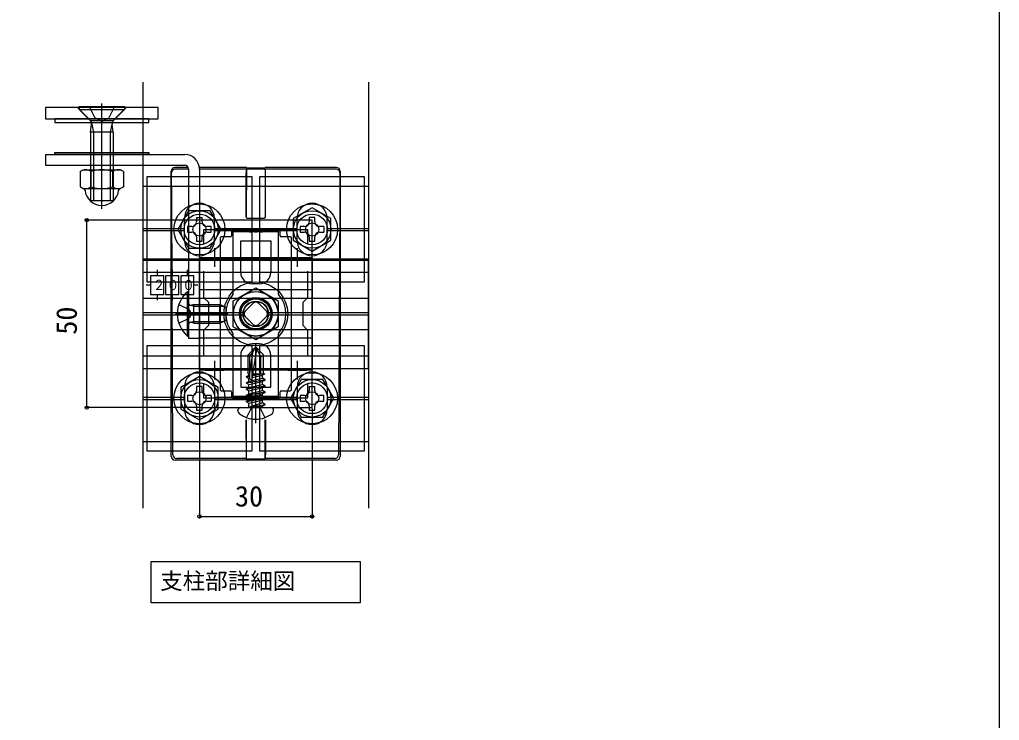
# Model space of a CAD drawing. Units: millimetres, scale not verified, with parts at other scales. Extents: x -875 to 875, y -1299 to 1293.
# Drawn here: x 353 to 875, y -26 to 348 of the extents above; entities that cross this region are included whole.
import ezdxf
from ezdxf.enums import TextEntityAlignment as Align

# ---------------------------------------------------------------- set-up
doc = ezdxf.new("R2010")
doc.units = ezdxf.units.MM
doc.header["$LTSCALE"] = 8
for name, color, linetype in [('0-1_USER1', 3, 'Continuous'), ('0-2_YKK_11', 7, 'Continuous'), ('0-3_YKK_12', 2, 'Continuous'), ('0-4_YKK_13', 4, 'Continuous'), ('0-5_YKK_D', 6, 'Continuous'), ('0-6_YKK_ZWAK', 7, 'Continuous')]:
    doc.layers.add(name, color=color, linetype=linetype)
doc.styles.add('ＭＳ ゴシック', font='')
doc.styles.get('ＭＳ ゴシック').set_extended_font_data('MS Gothic')

msp = doc.modelspace()

# ---------------------------------------------------------------- linework, layer by layer
at = {"layer": '0-1_USER1'}
msp.add_lwpolyline([(423.255, 45.109), (423.255, 59.109), (534.563, 59.109), (534.563, 37.226), (423.255, 37.226)], close=True, dxfattribs=at)
at = {"layer": '0-2_YKK_11'}
for p, q in [((456.909, 226.2), (456.909, 216.2)), ((500.909, 226.2), (500.909, 216.2)), ((451.909, 221.2), (461.909, 221.2)), ((495.909, 221.2), (505.909, 221.2)), ((456.909, 166.2), (456.909, 156.2)), ((500.909, 166.2), (500.909, 156.2)), ((451.909, 161.2), (461.909, 161.2)), ((495.909, 161.2), (505.909, 161.2))]:
    msp.add_line(p, q, dxfattribs=at)
msp.add_lwpolyline([(448.909, 241.2), (448.909, 141.2), (508.909, 141.2), (508.909, 241.2)], close=True, dxfattribs=at)
for points in [[(451.309, 228.466), (451.309, 236.2), (506.509, 236.2), (506.509, 228.466)], [(451.309, 168.466), (451.309, 182.6), (453.909, 185.2), (453.909, 197.2), (451.309, 199.8), (451.309, 213.934)], [(506.509, 213.934), (506.509, 199.8), (503.909, 197.2), (503.909, 185.2), (506.509, 182.6), (506.509, 168.466)], [(506.509, 153.934), (506.509, 146.2), (451.309, 146.2), (451.309, 153.934)]]:
    msp.add_lwpolyline(points, dxfattribs=at)
at = {"layer": '0-3_YKK_12'}
msp.add_circle((478.909, 191.2), 12, dxfattribs=at)
at = {"layer": '0-4_YKK_13'}
for p, q in [((418.909, 87.567), (418.909, 314.637)), ((538.909, 314.637), (538.909, 87.567)), ((396.909, 247.269), (396.909, 303.287)), ((383.909, 301.2), (389.909, 295.2)), ((384.909, 301.7), (408.909, 301.7)), ((384.909, 300.2), (408.909, 300.2)), ((384.909, 300.2), (390.774, 294.335)), ((390.209, 301.7), (393.099, 295.775)), ((403.609, 301.7), (400.719, 295.775)), ((408.909, 300.2), (403.044, 294.335)), ((409.909, 301.2), (403.909, 295.2)), ((390.909, 288.107), (391.457, 292.329)), ((402.843, 294.107), (390.975, 294.107)), ((391.432, 293.099), (392.409, 288.107)), ((396.909, 293.749), (393.099, 295.775)), ((396.909, 293.749), (400.719, 295.775)), ((402.386, 293.099), (401.409, 288.107)), ((402.909, 288.107), (402.361, 292.329)), ((392.409, 288.107), (392.409, 251.7)), ((401.409, 288.107), (401.409, 251.7)), ((402.909, 288.107), (402.909, 251.7)), ((366.909, 276.2), (366.909, 270.4)), ((366.909, 276.2), (441.109, 276.2)), ((366.909, 270.4), (441.109, 270.4)), ((385.362, 267.107), (386.909, 268)), ((386.909, 268), (406.909, 268)), ((391.135, 267.107), (391.135, 258.893)), ((402.682, 267.107), (402.682, 258.893)), ((408.456, 267.107), (406.909, 268)), ((433.909, 251.2), (433.909, 267.2)), ((434.16, 251.2), (434.091, 266.306)), ((442.942, 269.2), (435.909, 269.2)), ((443.109, 268.315), (436.091, 268.315)), ((473.909, 269.2), (448.868, 269.2)), ((448.909, 268.4), (448.909, 178.2)), ((473.837, 268.315), (448.909, 268.315)), ((473.837, 268.315), (473.907, 268.525)), ((473.907, 268.525), (483.911, 268.525)), ((473.909, 269.2), (473.979, 268.989)), ((473.979, 268.989), (483.839, 268.989)), ((483.839, 268.989), (483.909, 269.2)), ((508.95, 269.2), (483.909, 269.2)), ((483.981, 268.315), (483.911, 268.525)), ((508.909, 268.315), (483.981, 268.315)), ((523.727, 266.306), (523.658, 251.2)), ((523.909, 267.2), (523.909, 251.2)), ((418.909, 259.2), (538.909, 259.2)), ((390.909, 251.7), (402.909, 251.7)), ((433.909, 115.197), (433.909, 251.2)), ((434.777, 116.073), (434.16, 251.2)), ((523.658, 251.2), (523.041, 116.073)), ((523.909, 251.2), (523.909, 115.197)), ((440.909, 230.2), (440.909, 242.2)), ((447.409, 242.5), (447.409, 240.2)), ((447.409, 242.5), (450.409, 242.5)), ((450.409, 240.2), (450.409, 242.5)), ((456.909, 230.2), (456.909, 242.2)), ((474.404, 242.165), (483.414, 242.165)), ((474.439, 242.2), (483.379, 242.2)), ((500.909, 230.2), (500.909, 242.2)), ((510.409, 242.5), (507.409, 242.5)), ((507.409, 242.5), (507.409, 240.2)), ((510.409, 240.2), (510.409, 242.5)), ((516.909, 230.2), (516.909, 242.2)), ((418.909, 236.8), (440.909, 236.8)), ((418.909, 235.6), (440.909, 235.6)), ((442.609, 237.7), (442.609, 234.7)), ((444.909, 237.7), (442.609, 237.7)), ((455.209, 237.7), (452.909, 237.7)), ((455.209, 234.7), (455.209, 237.7)), ((456.909, 236.8), (500.909, 236.8)), ((456.909, 235.6), (500.909, 235.6)), ((465.909, 235.6), (465.909, 232.8)), ((491.309, 236.2), (466.509, 236.2)), ((491.909, 232.8), (491.909, 235.6)), ((504.909, 237.7), (502.609, 237.7)), ((515.209, 237.7), (512.909, 237.7)), ((515.209, 237.7), (515.209, 234.7)), ((516.909, 236.8), (538.909, 236.8)), ((516.909, 235.6), (538.909, 235.6)), ((442.609, 234.7), (444.909, 234.7)), ((447.409, 232.2), (447.409, 229.9)), ((452.909, 234.7), (455.209, 234.7)), ((459.909, 231.6), (459.909, 150.8)), ((465.309, 232.2), (460.509, 232.2)), ((497.309, 232.2), (492.509, 232.2)), ((497.909, 150.8), (497.909, 231.6)), ((507.409, 232.2), (507.409, 229.9)), ((507.409, 229.9), (510.409, 229.9)), ((510.409, 229.9), (510.409, 232.2)), ((512.909, 234.7), (515.209, 234.7)), ((538.909, 219.919), (538.909, 220.616)), ((538.909, 162.14), (538.909, 219.919)), ((426.409, 214.619), (426.409, 211.5)), ((434.409, 214.619), (434.409, 211.5)), ((442.409, 214.619), (442.409, 211.5)), ((418.909, 213.5), (538.909, 213.5)), ((422.909, 206.5), (420.567, 206.5)), ((447.978, 206.5), (445.909, 206.5)), ((480.909, 207.2), (476.909, 207.2)), ((418.909, 199.5), (538.909, 199.5)), ((426.409, 201.5), (426.409, 198.55)), ((434.409, 201.5), (434.409, 198.55)), ((442.409, 201.5), (442.409, 198.55)), ((442.613, 203), (443.109, 203)), ((442.613, 179.4), (442.613, 203)), ((443.109, 203), (443.109, 179.4)), ((437.943, 196.2), (443.379, 193.49)), ((444.596, 191.2), (443.379, 193.49)), ((445.909, 195.334), (444.063, 195.721)), ((445.909, 196.2), (444.719, 195.768)), ((445.909, 186.2), (445.909, 196.2)), ((445.909, 196.2), (459.709, 196.2)), ((445.909, 195.334), (461.549, 195.334)), ((459.709, 186.2), (459.709, 196.2)), ((463.109, 194.6), (459.709, 196.2)), ((463.109, 187.8), (463.109, 194.6)), ((473.252, 192.614), (477.495, 196.857)), ((480.323, 196.857), (484.566, 192.614)), ((472.758, 191.8), (418.909, 191.8)), ((418.909, 190.6), (472.758, 190.6)), ((436.109, 191.2), (464.108, 191.2)), ((437.943, 186.2), (443.379, 188.91)), ((444.596, 191.2), (443.379, 188.91)), ((477.495, 185.543), (473.252, 189.786)), ((484.566, 189.786), (480.323, 185.543)), ((538.909, 191.8), (485.059, 191.8)), ((485.059, 190.6), (538.909, 190.6)), ((418.909, 182.9), (538.909, 182.9)), ((445.909, 187.066), (444.063, 186.679)), ((445.909, 186.2), (444.719, 186.632)), ((445.909, 187.066), (461.549, 187.066)), ((445.909, 186.2), (459.709, 186.2)), ((459.709, 186.2), (463.109, 187.8)), ((442.613, 179.4), (443.109, 179.4)), ((478.559, 173.2), (474.809, 169.45)), ((480.909, 175.2), (476.909, 175.2)), ((477.322, 170.549), (478.559, 173.2)), ((479.259, 173.2), (478.559, 173.2)), ((478.909, 133), (478.909, 175.203)), ((481.609, 168.523), (478.909, 173.2)), ((479.259, 173.2), (483.009, 169.45)), ((418.909, 168.9), (538.909, 168.9)), ((474.809, 159.2), (474.809, 169.45)), ((475.809, 169.036), (474.809, 169.45)), ((475.809, 159.2), (477.322, 170.549)), ((476.979, 156.695), (479.488, 172.197)), ((483.009, 159.2), (483.009, 169.45)), ((418.909, 162.14), (538.909, 162.14)), ((473.965, 157.793), (475.26, 158.541)), ((473.965, 157.793), (475.809, 158.209)), ((473.965, 157.558), (475.809, 157.974)), ((473.965, 157.558), (473.965, 157.793)), ((473.965, 157.558), (475.26, 156.81)), ((474.809, 159.2), (475.809, 159.2)), ((475.26, 159.2), (475.26, 158.541)), ((475.26, 158.541), (475.809, 158.665)), ((475.26, 156.81), (475.809, 156.934)), ((475.26, 155.245), (482.558, 156.893)), ((475.26, 155.245), (475.26, 156.81)), ((477.063, 157.217), (482.558, 158.458)), ((483.53, 159.152), (477.206, 158.098)), ((482.407, 159.2), (477.245, 158.34)), ((478.18, 159.2), (477.354, 159.013)), ((477.384, 159.2), (483.009, 159.2)), ((483.53, 159.02), (482.558, 158.458)), ((482.558, 156.893), (482.558, 158.458)), ((483.852, 156.145), (482.558, 156.893)), ((483.53, 159.152), (483.009, 159.2)), ((483.53, 159.152), (483.53, 159.152)), ((483.53, 159.152), (483.53, 159.02)), ((440.909, 152.2), (440.909, 140.2)), ((450.409, 152.5), (447.409, 152.5)), ((447.409, 152.5), (447.409, 150.2)), ((450.409, 150.2), (450.409, 152.5)), ((456.909, 152.2), (456.909, 140.2)), ((473.965, 154.497), (483.852, 156.145)), ((483.852, 155.91), (473.965, 154.262)), ((473.965, 154.497), (475.26, 155.245)), ((473.965, 154.262), (473.965, 154.497)), ((473.965, 154.262), (475.26, 153.514)), ((473.965, 151.202), (483.852, 152.849)), ((483.852, 152.614), (473.965, 150.966)), ((473.965, 151.202), (475.26, 151.949)), ((475.26, 153.514), (482.558, 155.162)), ((475.26, 151.949), (482.558, 153.597)), ((475.26, 151.949), (475.26, 153.514)), ((475.26, 150.219), (482.558, 151.867)), ((483.852, 155.91), (482.558, 155.162)), ((482.558, 153.597), (482.558, 155.162)), ((483.852, 152.849), (482.558, 153.597)), ((483.852, 152.614), (482.558, 151.867)), ((482.558, 150.301), (482.558, 151.867)), ((483.852, 155.91), (483.852, 156.145)), ((483.852, 152.614), (483.852, 152.849)), ((500.909, 152.2), (500.909, 140.2)), ((507.409, 152.5), (507.409, 150.2)), ((507.409, 152.5), (510.409, 152.5)), ((510.409, 150.2), (510.409, 152.5)), ((516.909, 152.2), (516.909, 140.2)), ((418.909, 146.8), (440.909, 146.8)), ((444.909, 147.7), (442.609, 147.7)), ((455.209, 147.7), (452.909, 147.7)), ((455.209, 147.7), (455.209, 144.7)), ((456.909, 146.8), (500.909, 146.8)), ((460.509, 150.2), (465.309, 150.2)), ((465.909, 149.6), (465.909, 146.8)), ((466.509, 146.2), (491.309, 146.2)), ((473.965, 150.966), (473.965, 151.202)), ((473.965, 150.966), (475.26, 150.219)), ((473.965, 147.906), (483.852, 149.554)), ((483.852, 149.318), (473.965, 147.67)), ((473.965, 147.906), (475.26, 148.653)), ((473.965, 147.67), (473.965, 147.906)), ((473.965, 147.67), (475.26, 146.923)), ((475.26, 148.653), (482.558, 150.301)), ((475.26, 148.653), (475.26, 150.219)), ((475.26, 146.923), (482.558, 148.571)), ((475.26, 145.358), (482.558, 147.006)), ((475.26, 145.358), (475.26, 146.923)), ((483.852, 149.554), (482.558, 150.301)), ((483.852, 149.318), (482.558, 148.571)), ((482.558, 147.006), (482.558, 148.571)), ((483.852, 149.318), (483.852, 149.554)), ((483.852, 146.023), (483.852, 146.258)), ((491.909, 146.8), (491.909, 149.6)), ((492.509, 150.2), (497.309, 150.2)), ((502.609, 147.7), (502.609, 144.7)), ((504.909, 147.7), (502.609, 147.7)), ((515.209, 147.7), (512.909, 147.7)), ((515.209, 144.7), (515.209, 147.7)), ((516.909, 146.8), (538.909, 146.8)), ((418.909, 145.6), (440.909, 145.6)), ((447.409, 142.2), (447.409, 139.9)), ((450.409, 139.9), (450.409, 142.2)), ((452.909, 144.7), (455.209, 144.7)), ((456.909, 145.6), (500.909, 145.6)), ((470.839, 141.2), (486.979, 141.2)), ((483.852, 146.023), (473.965, 144.375)), ((473.965, 144.61), (475.26, 145.358)), ((473.965, 144.375), (473.965, 144.61)), ((473.965, 144.375), (475.26, 143.627)), ((476.659, 141.2), (474.009, 135.886)), ((475.26, 143.627), (482.558, 145.275)), ((475.26, 141.6), (475.26, 143.627)), ((482.558, 143.71), (475.378, 141.55)), ((475.378, 141.55), (483.852, 142.962)), ((483.852, 142.727), (475.378, 141.314)), ((475.378, 141.314), (482.558, 141.979)), ((475.378, 141.314), (475.378, 141.55)), ((476.659, 141.2), (478.909, 142.397)), ((481.159, 141.2), (478.909, 142.397)), ((481.159, 141.2), (483.809, 135.886)), ((483.852, 146.023), (482.558, 145.275)), ((482.558, 143.71), (482.558, 145.275)), ((483.852, 142.727), (482.558, 141.979)), ((482.558, 141.6), (482.558, 141.979)), ((483.852, 142.727), (483.852, 142.962)), ((502.609, 144.7), (504.909, 144.7)), ((507.409, 142.2), (507.409, 139.9)), ((512.909, 144.7), (515.209, 144.7)), ((516.909, 145.6), (538.909, 145.6)), ((447.409, 139.9), (450.409, 139.9)), ((469.439, 139.476), (469.439, 139.8)), ((488.379, 139.476), (488.379, 139.8)), ((473.804, 134.671), (473.804, 116.082)), ((473.907, 113.875), (473.853, 134.653)), ((483.911, 113.875), (483.964, 134.653)), ((484.014, 134.671), (484.014, 116.082)), ((418.909, 123.2), (538.909, 123.2)), ((473.909, 113.2), (435.897, 113.2)), ((473.837, 114.085), (436.774, 114.085)), ((473.837, 114.085), (473.907, 113.875)), ((473.907, 113.875), (483.911, 113.875)), ((473.909, 113.2), (473.979, 113.411)), ((473.979, 113.411), (483.839, 113.411)), ((483.839, 113.411), (483.909, 113.2)), ((521.921, 113.2), (483.909, 113.2)), ((483.981, 114.085), (483.911, 113.875)), ((521.044, 114.085), (483.981, 114.085))]:
    msp.add_line(p, q, dxfattribs=at)
for points in [[(426.909, 301.2), (366.909, 301.2), (366.909, 295.2), (426.909, 295.2)], [(421.909, 295.2), (371.909, 295.2), (371.909, 293.2), (421.909, 293.2)], [(421.909, 277.2), (421.909, 276.2), (371.909, 276.2), (371.909, 277.2)], [(420.909, 208.2), (476.909, 208.2), (476.909, 264.2), (420.909, 264.2)], [(480.909, 208.2), (536.909, 208.2), (536.909, 264.2), (480.909, 264.2)], [(443.135, 246.2), (437.362, 236.2), (443.135, 226.2), (454.682, 226.2), (460.456, 236.2), (454.682, 246.2)], [(518.909, 241.974), (508.909, 247.747), (498.909, 241.974), (498.909, 230.426), (508.909, 224.653), (518.909, 230.426)], [(508.909, 221.2), (508.909, 161.2), (448.909, 161.2), (448.909, 221.2)], [(422.909, 201.5), (429.909, 201.5), (429.909, 211.5), (422.909, 211.5)], [(430.909, 201.5), (437.909, 201.5), (437.909, 211.5), (430.909, 211.5)], [(438.909, 201.5), (445.909, 201.5), (445.909, 211.5), (438.909, 211.5)], [(448.909, 178.2), (448.909, 204.2), (508.909, 204.2), (508.909, 178.2)], [(466.909, 198.128), (478.909, 205.056), (490.909, 198.128), (490.909, 184.272), (478.909, 177.344), (466.909, 184.272)], [(420.909, 118.2), (476.909, 118.2), (476.909, 174.2), (420.909, 174.2)], [(480.909, 118.2), (536.909, 118.2), (536.909, 174.2), (480.909, 174.2)], [(458.909, 151.974), (448.909, 157.747), (438.909, 151.974), (438.909, 140.426), (448.909, 134.653), (458.909, 140.426)], [(503.135, 156.2), (497.362, 146.2), (503.135, 136.2), (514.682, 136.2), (520.456, 146.2), (514.682, 156.2)]]:
    msp.add_lwpolyline(points, close=True, dxfattribs=at)
for points in [[(384.909, 301.7), (384.909, 301.2), (384.909, 300.2)], [(408.909, 301.7), (408.909, 301.2), (408.909, 300.2)], [(402.909, 288.107), (390.909, 288.107), (390.909, 251.7)], [(385.362, 267.107), (385.362, 258.893), (386.909, 258), (406.909, 258)], [(408.456, 267.107), (408.456, 258.893), (406.909, 258)], [(443.109, 268.4), (443.109, 178.2), (448.909, 178.2)], [(473.804, 242.765), (473.804, 245.576), (473.804, 266.318)], [(473.907, 268.525), (473.848, 245.576), (473.841, 242.801)], [(483.911, 268.525), (483.97, 245.576), (483.977, 242.801)], [(484.014, 242.765), (484.014, 245.576), (484.014, 266.318)], [(521.727, 268.315), (514.709, 268.315), (508.909, 268.315)], [(521.909, 269.2), (514.876, 269.2), (508.95, 269.2)], [(466.764, 201.617), (466.909, 202.007), (466.909, 235.2), (474.992, 235.2), (475.359, 234.96), (476.459, 234.96), (476.825, 235.2), (477.992, 235.2), (478.359, 234.96), (479.459, 234.96), (479.825, 235.2), (480.992, 235.2), (481.359, 234.96), (482.459, 234.96), (482.825, 235.2), (490.909, 235.2)], [(490.909, 235.2), (490.909, 202.007), (491.053, 201.617)], [(502.609, 237.7), (502.609, 234.7), (504.909, 234.7)], [(447.409, 229.9), (450.409, 229.9), (450.409, 232.2)], [(470.909, 213.2), (470.909, 230.2), (486.909, 230.2), (486.909, 213.2)], [(418.909, 219.919), (418.909, 220.616), (538.909, 220.616)], [(418.909, 162.14), (418.909, 219.919), (538.909, 219.919)], [(491.053, 180.783), (490.909, 180.393), (490.909, 147.2), (482.825, 147.2), (482.459, 147.44), (481.359, 147.44), (480.992, 147.2), (479.825, 147.2), (479.459, 147.44), (478.359, 147.44), (477.992, 147.2), (476.825, 147.2), (476.459, 147.44), (475.359, 147.44), (474.992, 147.2), (466.909, 147.2), (466.909, 180.393), (466.764, 180.783)], [(470.909, 169.2), (470.909, 152.2), (486.909, 152.2), (486.909, 169.2)], [(475.809, 156.789), (475.809, 169.036), (477.322, 170.549)], [(481.609, 159.2), (481.609, 168.523), (483.009, 169.45)], [(442.609, 147.7), (442.609, 144.7), (444.909, 144.7)], [(473.965, 144.61), (483.852, 146.258), (482.558, 147.006)], [(483.852, 142.727), (483.852, 142.962), (482.558, 143.71)], [(507.409, 139.9), (510.409, 139.9), (510.409, 142.2)]]:
    msp.add_lwpolyline(points, dxfattribs=at)
for centre, radius in [((448.909, 236.2), 13.6), ((448.909, 236.2), 10), ((508.909, 236.2), 13.6), ((508.909, 236.2), 10), ((448.909, 236.2), 8.2), ((508.909, 236.2), 8.2), ((448.909, 236.2), 3.5), ((508.909, 236.2), 3.5), ((478.909, 191.2), 17), ((478.909, 191.2), 17), ((478.909, 191.2), 11.856), ((478.909, 191.2), 8.75), ((478.909, 191.2), 8.5), ((478.909, 191.2), 8.5), ((478.909, 191.007), 8.49), ((478.909, 191.2), 8), ((478.909, 191.2), 8), ((478.909, 191.2), 8), ((478.909, 191.2), 6.8), ((478.909, 191.2), 6.647), ((478.909, 191.2), 6.64), ((448.909, 146.2), 13.6), ((508.909, 146.2), 13.6), ((448.909, 146.2), 10), ((448.909, 146.2), 8.2), ((508.909, 146.2), 10), ((508.909, 146.2), 8.2), ((448.909, 146.2), 3.5), ((508.909, 146.2), 3.5)]:
    msp.add_circle(centre, radius, dxfattribs=at)
for centre, radius, start, end in [((389.077, 292.638), 2.4, 352.60453, 45), ((404.741, 292.638), 2.4, 135, 187.39547), ((441.109, 268.4), 7.8, 0, 90), ((388.249, 262.888), 5.112, 55.61575, 124.38425), ((396.909, 248.893), 19.107, 72.41205, 107.58795), ((405.569, 262.888), 5.112, 55.61575, 124.38425), ((435.909, 267.2), 2, 90, 180), ((436.091, 266.315), 2, 90, 180.2617), ((441.109, 268.4), 2, 0, 90), ((521.727, 266.315), 2, 359.7383, 90), ((521.909, 267.2), 2, 0, 90), ((388.249, 263.112), 5.112, 235.61575, 304.38425), ((386.959, 257), 1, 5.73917, 90), ((396.909, 258), 9, 185.73917, 354.26083), ((396.909, 277.107), 19.107, 252.41205, 287.58795), ((405.569, 263.112), 5.112, 235.61575, 304.38425), ((406.859, 257), 1, 90, 174.26083), ((448.909, 242.2), 8, 0, 180), ((508.909, 242.2), 8, 0, 180), ((444.909, 240.2), 2.5, 270, 0), ((452.909, 240.2), 2.5, 180, 270), ((504.909, 240.2), 2.5, 270, 0), ((512.909, 240.2), 2.5, 180, 270), ((448.909, 230.2), 8, 180, 0), ((444.909, 232.2), 2.5, 0, 90), ((452.909, 232.2), 2.5, 90, 180), ((508.909, 230.2), 8, 180, 0), ((504.909, 232.2), 2.5, 0, 90), ((512.909, 232.2), 2.5, 90, 180), ((476.909, 213.2), 6, 180.00001, 269.99999), ((480.909, 213.2), 6, 270.00001, 359.99999), ((452.509, 191.2), 15.4, 129.98312, 230.01688), ((478.909, 191.2), 16, 139.3793, 220.6207), ((478.909, 191.2), 8.5, 359.99999, 180.00001), ((478.909, 191.2), 16, 319.3793, 40.6207), ((444.309, 196.895), 1.2, 180, 289.96957), ((478.909, 195.443), 2, 45, 135), ((478.906, 191.404), 8.501, 183.27666, 357.50585), ((474.666, 191.2), 2, 135, 225), ((483.152, 191.2), 2, 315, 45), ((444.309, 185.505), 1.2, 70.03043, 180), ((478.909, 186.957), 2, 225, 315), ((476.909, 169.2), 6, 90.00001, 179.99999), ((480.909, 169.2), 6, 0.00001, 89.99999), ((448.909, 152.2), 8, 0, 180), ((476.398, 156.789), 0.589, 180, 270), ((476.398, 156.789), 0.589, 270, 350.8071), ((508.909, 152.2), 8, 0, 180), ((444.909, 150.2), 2.5, 270, 0), ((452.909, 150.2), 2.5, 180, 270), ((504.909, 150.2), 2.5, 270, 0), ((512.909, 150.2), 2.5, 180, 270), ((444.909, 142.2), 2.5, 0, 90), ((452.909, 142.2), 2.5, 90, 180), ((470.839, 139.8), 1.4, 90, 180), ((474.86, 141.6), 0.4, 270, 360), ((482.958, 141.6), 0.4, 180, 270), ((486.979, 139.8), 1.4, 0, 90), ((504.909, 142.2), 2.5, 0, 90), ((512.909, 142.2), 2.5, 90, 180), ((448.909, 140.2), 8, 180, 0), ((471.163, 139.476), 1.724, 180, 230.87645), ((478.909, 149), 14, 230.87645, 270), ((478.909, 149), 14, 270, 309.12355), ((486.655, 139.476), 1.724, 309.12355, 0), ((508.909, 140.2), 8, 180, 0), ((436.781, 116.088), 2.004, 180.44387, 269.81844), ((521.037, 116.088), 2.004, 270.18156, 359.55613)]:
    msp.add_arc(centre, radius, start, end, dxfattribs=at)
for centre, major_axis, ratio, start_param, end_param in [((473.839, 266.318), (0, -2), 0.017455, 3.1939525, 4.712389), ((483.979, 266.318), (0, -2), 0.017455, 1.5707963, 3.0892328), ((474.404, 242.765), (0.424, 0.424), 0.999695, 2.3563468, 3.9268385), ((474.441, 242.802), (-0.246, -0.549), 0.996125, 5.1323772, 6.702869), ((483.377, 242.802), (0.246, -0.549), 0.996125, 5.8635017, 7.4339934), ((483.414, 242.765), (-0.424, 0.424), 0.999695, 2.3563468, 3.9268385), ((466.509, 235.6), (-0.424, 0.424), 0.999695, 5.4979394, 7.0684312), ((491.309, 235.6), (0.424, 0.424), 0.999695, 5.4979394, 7.0684312), ((460.509, 231.6), (-0.424, 0.424), 0.999695, 5.4979394, 7.0684312), ((465.309, 232.8), (0.424, -0.424), 0.999695, 5.4979394, 7.0684312), ((492.509, 232.8), (-0.424, -0.424), 0.999695, 5.4979394, 7.0684312), ((497.309, 231.6), (0.424, 0.424), 0.999695, 5.4979394, 7.0684312), ((460.509, 150.8), (-0.424, -0.424), 0.999695, 5.4979394, 7.0684312), ((465.309, 149.6), (0.424, 0.424), 0.999695, 5.4979394, 7.0684312), ((466.509, 146.8), (-0.424, -0.424), 0.999695, 5.4979394, 7.0684312), ((491.309, 146.8), (0.424, -0.424), 0.999695, 5.4979394, 7.0684312), ((492.509, 149.6), (-0.424, 0.424), 0.999695, 5.4979394, 7.0684312), ((497.309, 150.8), (0.424, -0.424), 0.999695, 5.4979394, 7.0684312), ((435.912, 115.212), (0.974, 1.765), 0.991424, 2.0784135, 3.641926), ((473.839, 116.082), (0, 2), 0.017455, 1.5707963, 3.0892328), ((483.979, 116.082), (0, 2), 0.017455, 3.1939525, 4.712389), ((521.906, 115.212), (-0.974, 1.765), 0.991424, 2.6412593, 4.2047718)]:
    msp.add_ellipse(centre, major_axis=major_axis, ratio=ratio, start_param=start_param, end_param=end_param, dxfattribs=at)
at = {"layer": '0-5_YKK_D'}
for p, q in [((448.509, 241.2), (387.909, 241.2)), ((388.909, 141.2), (388.909, 241.2)), ((448.509, 141.2), (387.909, 141.2)), ((448.909, 140.8), (448.909, 82.2)), ((508.909, 140.8), (508.909, 82.2)), ((448.909, 83.2), (508.909, 83.2))]:
    msp.add_line(p, q, dxfattribs=at)
for centre in [(388.909, 241.2), (388.909, 141.2), (448.909, 83.2), (508.909, 83.2)]:
    msp.add_circle(centre, 0.875, dxfattribs=at)
at = {"layer": '0-6_YKK_ZWAK'}
msp.add_lwpolyline([(-875, -1298.8), (875, -1298.8), (875, 1251.2)], dxfattribs=at)

# ---------------------------------------------------------------- texts
at = {"layer": '0-1_USER1', "style": 'ＭＳ ゴシック'}
msp.add_text('支柱部詳細図', height=8.798, dxfattribs=at).set_placement((427.977, 41.768), align=Align.BOTTOM_LEFT)
at = {"layer": '0-4_YKK_13', "style": 'ＭＳ ゴシック', "width": 0.9}
for s, p in [('２', (424.098, 202.336)), ('０', (431.474, 202.257)), ('０', (439.748, 202.22))]:
    msp.add_text(s, height=5.422, dxfattribs=at).set_placement(p, align=Align.BOTTOM_LEFT)
at = {"layer": '0-5_YKK_D', "style": 'ＭＳ ゴシック'}
msp.add_text('50', height=11, rotation=90, dxfattribs=at).set_placement((386.909, 180.12), align=Align.BOTTOM_LEFT)
msp.add_text('30', height=11, dxfattribs=at).set_placement((467.829, 85.2), align=Align.BOTTOM_LEFT)

doc.saveas('drawing.dxf')
